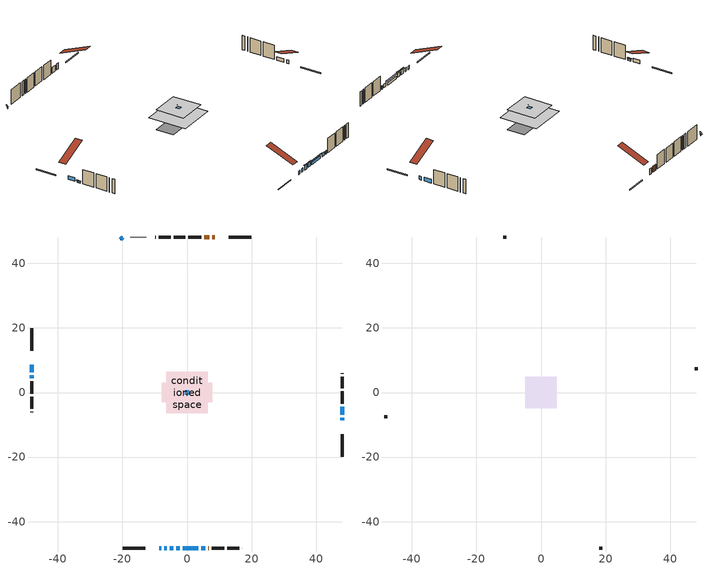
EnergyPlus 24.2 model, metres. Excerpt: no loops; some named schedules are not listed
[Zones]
conditioned space
 floor othersidecoefficients (Floor1 construction): -1.32,-1.32 -1.32,1.32 1.32,1.32 1.32,-1.32 z0
 floor adiabatic (AdiabaticFloorConstruction): -6.4,-6.4 -6.4,6.4 6.4,6.4 6.4,-6.4 z2.44
 floor foundation (Slab1 construction): -7.77,-3.01 -7.77,3.01 7.77,3.01 7.77,-3.01 z0
 wall outside (RimJoist1 construction): 19.95,48.17 12.97,48.17 / -19.95,-48.17 -12.97,-48.17 / -48.17,19.95 -48.17,12.97 / 48.17,-19.95 48.17,-12.97 z0:0.3
 wall outside (AdiabaticWallConstruction 1): 6.86,48.17 5.27,48.17 z0:2.03
 wall outside (AdiabaticWallConstruction): -8.6,-48.17 -7.92,-48.17 / -6.99,-48.17 -6.26,-48.17 / -48.17,8.6 -48.17,6.24 / 4.46,-48.17 5.58,-48.17 / 48.17,-8.6 48.17,-7.86 / 48.17,-6.93 48.17,-4.46 z0:1.22; -5.33,-48.17 -4.21,-48.17 / -3.29,-48.17 -2.17,-48.17 z0:1.47; -1.24,-48.17 3.53,-48.17 z0:0.86; -48.17,5.31 -48.17,4.39 / -19.95,48.17 -20.6,47.52 z0:0.46
 wall outside (Wall1 construction): 4.34,48.17 0.43,48.17 / 7.65,-48.17 11.56,-48.17 / -48.17,3.46 -48.17,-0.45 / 48.17,-3.53 48.17,0.38 z0:4.88
 wall outside (Wall3 construction): -5.09,48.17 -8.72,48.17 / 12.49,-48.17 16.13,-48.17 / -48.17,-1.37 -48.17,-5.01 / 48.17,1.31 48.17,4.95 z0:4.88
 wall outside (Wall4 construction): -9.65,48.17 -9.77,48.17 / 17.06,-48.17 17.17,-48.17 / -48.17,-5.94 -48.17,-6.06 / 48.17,5.88 48.17,5.99 z0:4.88
 wall othersidecoefficients (AdiabaticWallConstruction 1): 8.6,48.17 7.79,48.17 z0:2.03
 wall othersidecoefficients (AdiabaticWallConstruction): 6.51,-48.17 6.72,-48.17 z0:1.22
 wall othersidecoefficients (Wall2 construction): -0.5,48.17 -4.16,48.17 z0:4.88
 wall adiabatic (Wall6 construction): -12.55,48.17 -17.62,48.17 z0:4.88
 window (WindowConstruction): -8.59,-48.17 -7.92,-48.17 z0:1.22
 window (WindowConstruction 7): -6.99,-48.17 -6.26,-48.17 z0:1.22
 window (WindowConstruction 8): -5.33,-48.17 -4.21,-48.17 z0:1.47
 window (WindowConstruction 9): -3.29,-48.17 -2.17,-48.17 z0:1.47
 window (WindowConstruction 10): -48.17,8.59 -48.17,6.24 z0:1.22
 window (WindowConstruction 1): -1.24,-48.17 3.53,-48.17 z0:0.86
 window (WindowConstruction 2): 4.46,-48.17 5.58,-48.17 z0:1.22
 window (WindowConstruction 3): -48.17,5.31 -48.17,4.39 z0:0.46
 window (WindowConstruction 4): 48.17,-8.59 48.17,-7.86 z0:1.22
 window (WindowConstruction 5): 48.17,-6.93 48.17,-4.46 z0:1.22
 window (WindowConstruction 6): -19.95,48.17 -20.6,47.52 z0:0.46
 door inside (Door): 8.59,48.17 7.79,48.17 z0:2.03
 door (Door 1): 6.86,48.17 5.27,48.17 z0:2.03
 door inside (Window): 6.51,-48.17 6.72,-48.17 z0:1.22
 ceiling adiabatic (AdiabaticFloorConstruction): 6.4,-6.4 6.4,6.4 -6.4,6.4 -6.4,-6.4 z2.44
 roof outside (Roof2 construction): -1.18,1.18 -1.18,-1.18 1.18,-1.18 1.18,1.18 z4.88
 roof outside (AdiabaticRoofConstruction): 0.59,-0.59 0.59,0.59 -0.59,0.59 -0.59,-0.59 z4.88
 skylight (SkylightConstruction): 0.59,-0.59 0.59,0.59 -0.59,0.59 -0.59,-0.59 z4.88
attic - vented
 floor to conditioned space (Floor2 construction Reversed): -4.84,-4.84 -4.84,4.84 4.84,4.84 4.84,-4.84 z4.88
 wall outside (Wall5 construction): -10.7,48.17 -11.62,48.17 / 18.1,-48.17 19.02,-48.17 / -48.17,-6.98 -48.17,-7.91 / 48.17,6.92 48.17,7.85 z0:4.88
 roof outside (Roof1 construction): 9.52,48.17,4.88 9.52,38.88,8.75 12.04,38.88,8.75 12.04,48.17,4.88; -9.52,-48.17,4.88 -9.52,-38.88,8.75 -12.04,-38.88,8.75 -12.04,-48.17,4.88; -48.17,9.52,4.88 -38.88,9.52,8.75 -38.88,12.04,8.75 -48.17,12.04,4.88; 48.17,-9.52,4.88 38.88,-9.52,8.75 38.88,-12.04,8.75 48.17,-12.04,4.88
shading: -3.92,-48.17 -5.63,-48.17 -5.63,-48.47 -3.92,-48.47 z1.77; -1.87,-48.17 -3.58,-48.17 -3.58,-48.47 -1.87,-48.47 z1.77; 4.14,-48.17 -1.85,-48.17 -1.85,-48.47 4.14,-48.47 z1.47; -48.17,4.1 -48.17,5.61 -48.47,5.61 -48.47,4.1 z0.76; -20.81,47.31 -19.74,48.38 -19.95,48.59 -21.02,47.52 z0.76
[Building]
Building 1: Terrain=Suburbs
[Site:Location]
Vancouver Intl AP_BC: Latitude {deg}=49.19; Longitude {deg}=-123.18; Time Zone {hr}=-8; Elevation {m}=4; Keep Site Location Information=Yes
[Site:GroundTemperature:Shallow]
8.06451, 6.96315, 6.87495, 7.3976, 9.49575, 11.5841, 13.3946, 14.5416, 14.639, 13.7062, 11.9418, 9.91751
[Site:WaterMainsTemperature]
Calculation Method=Schedule; Temperature Schedule=mains temperature schedule
[Material] Roughness=Rough; Thermal Absorptance=0.9
Name | Thickness {m} | Conductivity {W/m-K} | Density {kg/m3} | Specific Heat {J/kg-K} | Solar Absorptance | Visible Absorptance
asphalt or fiberglass shingles | 0.00635 | 0.162714 | 1121.4 | 1465.45 | 0.4 | 0.4
asphalt or fiberglass shingles 1 | 0.00635 | 0.162714 | 1121.4 | 1465.45 | 0.7 | 0.7
ceiling loosefill ins | 0.0846667 | 0.0480833 | 16.02 | 1046.75 | 0.7 | 0.7
ceiling stud and cavity | 0.1397 | 0.0991714 | 65.682 | 1177.47 | 0.7 | 0.7
concrete 4.0 in. | 0.1016 | 1.803125 | 2242.8 | 837.4 | 0.7 | 0.7
door material | 0.04445 | 2.524375 | 512.64 | 1214.23 | 0.7 | 0.7
door material 1 | 0.04445 | 0.340671 | 512.64 | 1214.23 | 0.7 | 0.7
door material 2 | 0.04445 | 0.188738 | 512.64 | 1214.23 | 0.7 | 0.7
floor covering | 0.0127 | 0.0433444 | 54.468 | 1339.84 | 0.6 | 0.6
floor rigid ins | 0.051816 | 0.029427 | 32.04 | 1214.23 | 0.7 | 0.7
floor rigid ins 1; roof rigid ins; wall rigid ins | 0.512978 | 0.029427 | 32.04 | 1214.23 | 0.7 | 0.7
floor stud and cavity | 0.1397 | 0.90262 | 92.3553 | 1139.71 | 0.7 | 0.7
floor stud and cavity 1 | 0.1397 | 1.75129 | 37.0049 | 1207.88 | 0.7 | 0.7
furniture material conditioned space 1 | 0.1524 | 0.115458 | 640.8 | 1214.23 | 0.6 | 0.6
gypsum board | 0.0127 | 0.160291 | 801 | 837.4 | 0.6 | 0.6
osb sheathing 0.5 in. | 0.0127 | 0.115458 | 512.64 | 1214.23 | 0.7 | 0.7
osb sheathing 0.5 in. 1 | 0.0127 | 0.115458 | 512.64 | 1214.23 | 0.4 | 0.4
osb sheathing 0.75 in. | 0.01905 | 0.115458 | 512.64 | 1214.23 | 0.7 | 0.7
osb sheathing 2.0 in. | 0.0508 | 0.115458 | 512.64 | 1214.23 | 0.7 | 0.7
rim joist stud and cavity | 0.0508 | 0.0310355 | 125.044 | 1163.47 | 0.6 | 0.6
roof stud and cavity | 0.2032 | 0.122774 | 78.34581 | 1123.46 | 0.7 | 0.7
roof stud and cavity 1 | 0.18415 | 1.7868 | 37.0049 | 1207.88 | 0.6 | 0.6
wall stud and cavity | 0.1397 | 0.103305 | 139.0536 | 1170.24 | 0.7 | 0.7
wall stud and cavity 1 | 0.1397 | 0.0885923 | 139.0536 | 1170.24 | 0.7 | 0.7
wall stud and cavity 2 | 0.1397 | 0.102109 | 139.0536 | 1170.24 | 0.7 | 0.7
wall stud and cavity 3 | 0.1397 | 0.138947 | 139.0536 | 1170.24 | 0.7 | 0.7
wall stud and cavity 4 | 0.0889 | 6.9971 | 50.32683 | 1063.81 | 0.6 | 0.6
wall stud and cavity 5 | 0.1397 | 0.0912413 | 139.0536 | 1170.24 | 0.7 | 0.7
wall stud and cavity 6 | 0.0889 | 0.380278 | 52.3479 | 1209.89 | 0.7 | 0.7
wall stud and cavity 7 | 0.0889 | 0.391764 | 83.0341 | 1211.67 | 0.7 | 0.7
wood siding | 0.0254 | 0.102417 | 544.68 | 1172.36 | 0.4 | 0.4
wood siding 1 | 0.00254 | 0.102417 | 544.68 | 1172.36 | 0.4 | 0.4
wood siding 2; wood siding 3; wood siding 4 | 0.0254 | 0.102417 | 544.68 | 1172.36 | 0.7 | 0.7
[WindowMaterial:SimpleGlazingSystem]
Name | U-Factor {W/m2-K} | Solar Heat Gain Coefficient
SkylightMaterial | 3.01591 | 0.7122
WindowMaterial | 4.09157 | 0.66
WindowMaterial 1 | 4.238627 | 0.68
WindowMaterial 2 | 4.51458 | 0.67
WindowMaterial 3 | 5.32426 | 0.62
WindowMaterial 4 | 4.84731 | 0.65
WindowMaterial 5 | 4.349348 | 0.68
WindowMaterial 6 | 4.75021 | 0.65
WindowMaterial 7 | 4.38001 | 0.67
[Construction]
AdiabaticFloorConstruction: floor stud and cavity 1, floor rigid ins 1, osb sheathing 0.75 in., floor covering
AdiabaticRoofConstruction: asphalt or fiberglass shingles 1, roof rigid ins, osb sheathing 0.75 in., roof stud and cavity 1
AdiabaticWallConstruction: wood siding 3, wall rigid ins, wall stud and cavity 6, gypsum board
AdiabaticWallConstruction 1: wood siding 4, wall rigid ins, wall stud and cavity 6, gypsum board
Door: door material 1
Door 1: door material 2
Floor1 construction: floor stud and cavity, floor rigid ins, osb sheathing 0.75 in., floor covering
Floor2 construction Reversed: gypsum board, ceiling stud and cavity, ceiling loosefill ins
furniture construction conditioned space 1: furniture material conditioned space 1
PartitionWallConstruction: gypsum board, wall stud and cavity 7, gypsum board
RimJoist1 construction: wood siding 2, osb sheathing 2.0 in., rim joist stud and cavity
Roof1 construction: asphalt or fiberglass shingles
Roof2 construction: asphalt or fiberglass shingles, osb sheathing 0.75 in., roof stud and cavity, gypsum board
SkylightConstruction: SkylightMaterial
Slab1 construction: concrete 4.0 in.
Wall1 construction: wood siding, osb sheathing 0.5 in., wall stud and cavity, gypsum board
Wall2 construction: osb sheathing 0.5 in. 1, wall stud and cavity 1, gypsum board
Wall3 construction: wood siding, osb sheathing 0.5 in., wall stud and cavity 2, gypsum board
Wall4 construction: wood siding, osb sheathing 0.5 in., wall stud and cavity 3, gypsum board
Wall5 construction: wood siding 1, wall stud and cavity 4
Wall6 construction: osb sheathing 0.5 in. 1, wall stud and cavity 5, gypsum board
Window: door material
WindowConstruction; WindowConstruction 9: WindowMaterial
WindowConstruction 1: WindowMaterial 1
WindowConstruction 10: WindowMaterial 7
WindowConstruction 2: WindowMaterial 2
WindowConstruction 3; WindowConstruction 6: WindowMaterial 3
WindowConstruction 4; WindowConstruction 7: WindowMaterial 4
WindowConstruction 5: WindowMaterial 5
WindowConstruction 8: WindowMaterial 6
[Zone] Multiplier=1; Part of Total Floor Area=Yes
Name | Volume {m3}
attic - vented | 58.0018
conditioned space | 422.1
[Space]
Name | Zone | Volume {m3}
attic - vented 1 | attic - vented | 58.0018
conditioned space 1 | conditioned space | 422.1
[ZoneInfiltration:EffectiveLeakageArea]
infil attic - vented 1: Zone or Space=attic - vented 1; Schedule=Always On Discrete; Effective Air Leakage Area {cm2}=3871.03; Stack Coefficient=0.000608372; Wind Coefficient=1.6665e-05
[ZoneMixing]
whole house fan mix: Zone or Space=attic - vented; Schedule=Always On Continuous; Design Flow Rate Calculation Method=Flow/Zone; Design Flow Rate {m3/s}=0; Source Zone or Space=conditioned space
[SurfaceProperty:OtherSideCoefficients]
other non-freezing space: Combined Convective/Radiative Film Coefficient {W/m2-K}=8.35; Constant Temperature Coefficient=1; External Dry-Bulb Temperature Coefficient=0; Ground Temperature Coefficient=0; Wind Speed Coefficient=0; Zone Air Temperature Coefficient=0; Constant Temperature Schedule=other non-freezing space; Previous Other Side Temperature Coefficient=0
[SurfaceProperty:ExposedFoundationPerimeter]
Slab1: Exposed Perimeter Calculation Method=TotalExposedPerimeter; Total Exposed Perimeter {m}=43.129
[InternalMass] Zone or ZoneList=conditioned space; Space or SpaceList=conditioned space 1
Name | Construction | Surface Area {m2}
furniture mass conditioned space 1 | furniture construction conditioned space 1 | 105.808
partition wall mass | PartitionWallConstruction | 264.52
[Lights]
interior lighting: Zone or ZoneList or Space or SpaceList=conditioned space 1; Schedule=interior lighting schedule; Design Level Calculation Method=LightingLevel; Lighting Level {W}=343.2; Return Air Fraction=0; Fraction Radiant=0.6; Fraction Visible=0.2; Fraction Replaceable=1
[People]
occupants: Zone or ZoneList or Space or SpaceList=conditioned space 1; Number of People Schedule=occupants schedule; Number of People Calculation Method=People; Number of People=3; Fraction Radiant=0.314171; Sensible Heat Fraction=0.56303; Activity Level Schedule=occupants activity schedule; Carbon Dioxide Generation Rate {m3/s-W}=0; Enable ASHRAE 55 Comfort Warnings=No; Mean Radiant Temperature Calculation Type=EnclosureAveraged
[ElectricEquipment] Zone or ZoneList or Space or SpaceList=conditioned space 1; Design Level Calculation Method=EquipmentLevel
Name | Schedule | Design Level {W} | Fraction Latent | Fraction Radiant | Fraction Lost
clothes dryer | clothes dryer schedule | 140.772 | 0.015 | 0.081 | 0.85
clothes washer | clothes washer schedule | 32.1985 | 0.03 | 0.162 | 0.7
cooking range | cooking range schedule | 208.969 | 0.08 | 0.432 | 0.2
dishwasher | dishwasher schedule | 66.8632 | 0.3 | 0.18 | 0.4
fridge | fridge schedule | 72.9452 | 0 | 0.6 | 0
mech vent bath fan 0 | mech vent bath fan 0 schedule | 25.1 | 0 | 0 | 1
mech vent bath fan 1 | mech vent bath fan 1 schedule | 25.1 | 0 | 0 | 1
mech vent house fan | mech vent house fan schedule | 0 | 0 | 0 | 1
mech vent house fan cfis | mech vent house fan cfis schedule | 0 | 0 | 0 | 0
mech vent range fan 0 | mech vent range fan 0 schedule | 57 | 0 | 0 | 1
misc plug loads | misc plug loads schedule | 494.7 | 0.045 | 0.513 | 0.1
whole house fan | Always On Discrete | 0 | 0 | 0 | 1
[OtherEquipment] Zone or ZoneList or Space or SpaceList=conditioned space 1; Design Level Calculation Method=EquipmentLevel
Name | Fuel Type | Schedule | Design Level {W} | Fraction Latent | Fraction Radiant | Fraction Lost
clothes dryer 1 | Electricity | clothes dryer schedule | 0 | 0.015 | 0.081 | 0.85
cooking range 1 | Electricity | cooking range schedule | 0 | 0.08 | 0.432 | 0.2
general water use latent | None | general water use schedule | 59.3978 | 1 | 0 | 0
general water use sensible | None | general water use schedule | -58.539 | 0 | 0.6 | 0
mech vent house fan latent load | None | Always On Discrete | 0 | 1 | 0 | 0
mech vent house fan sensible load | None | Always On Discrete | 0 | 0 | 0 | 0
water heater energy adjustment1 | NaturalGas | Always On Discrete | 0.01 | 0 | 0 | 1
[ZoneInfiltration:DesignFlowRate] Zone or ZoneList or Space or SpaceList=conditioned space 1; Schedule=Always On Discrete; Design Flow Rate Calculation Method=Flow/Zone; Design Flow Rate {m3/s}=0
infil flow; natural vent flow; whole house fan flow
[Foundation:Kiva]
Foundation Kiva 1: Initial Indoor Air Temperature {C}=18; Wall Height Above Grade {m}=0.1016; Wall Depth Below Slab {m}=0.2032
[Foundation:Kiva:Settings]
Soil Conductivity {W/m-K}=0.849921; Soil Density {kg/m3}=1842.3; Soil Specific Heat {J/kg-K}=418.7; Ground Solar Absorptivity=0.9; Ground Thermal Absorptivity=0.9; Ground Surface Roughness {m}=0.03; Far-Field Width {m}=40; Deep-Ground Boundary Condition=ZeroFlux; Deep-Ground Depth {m}=40; Minimum Cell Dimension {m}=0.2; Maximum Cell Growth Coefficient=3; Simulation Timestep=Timestep
[Exterior:Lights]
exterior lighting: Schedule=exterior lighting schedule; Design Level {W}=75.6
[Schedule:Constant]
Name | Hourly Value
Always On Continuous; mech vent house fan schedule; mech vent house fan cfis schedule; Always On Discrete | 1
other non-freezing space; fridge schedule | 0
occupants activity schedule | 117.228
[Schedule:Week:Daily]
interior lighting schedule Week Rule - Jan1-Jan27: interior lighting schedule day, interior lighting schedule day, interior lighting schedule day, interior lighting schedule day, interior lighting schedule day, interior lighting schedule day, interior lighting schedule day, interior lighting schedule default day, interior lighting schedule default day, interior lighting schedule default day, interior lighting schedule default day, interior lighting schedule default day
interior lighting schedule Week Rule - Jan28-Feb3: interior lighting schedule day, interior lighting schedule day, interior lighting schedule day, interior lighting schedule day, interior lighting schedule day 1, interior lighting schedule day 1, interior lighting schedule day 1, interior lighting schedule default day, interior lighting schedule default day, interior lighting schedule default day, interior lighting schedule default day, interior lighting schedule default day
interior lighting schedule Week Rule - Feb4-Feb24: interior lighting schedule day 1, interior lighting schedule day 1, interior lighting schedule day 1, interior lighting schedule day 1, interior lighting schedule day 1, interior lighting schedule day 1, interior lighting schedule day 1, interior lighting schedule default day, interior lighting schedule default day, interior lighting schedule default day, interior lighting schedule default day, interior lighting schedule default day
interior lighting schedule Week Rule - Feb25-Mar3: interior lighting schedule day 1, interior lighting schedule day 1, interior lighting schedule day 1, interior lighting schedule day 1, interior lighting schedule day 2, interior lighting schedule day 2, interior lighting schedule day 2, interior lighting schedule default day, interior lighting schedule default day, interior lighting schedule default day, interior lighting schedule default day, interior lighting schedule default day
interior lighting schedule Week Rule - Mar4-Mar31: interior lighting schedule day 2, interior lighting schedule day 2, interior lighting schedule day 2, interior lighting schedule day 2, interior lighting schedule day 2, interior lighting schedule day 2, interior lighting schedule day 2, interior lighting schedule default day, interior lighting schedule default day, interior lighting schedule default day, interior lighting schedule default day, interior lighting schedule default day
interior lighting schedule Week Rule - Apr1-Apr28: interior lighting schedule day 3, interior lighting schedule day 3, interior lighting schedule day 3, interior lighting schedule day 3, interior lighting schedule day 3, interior lighting schedule day 3, interior lighting schedule day 3, interior lighting schedule default day, interior lighting schedule default day, interior lighting schedule default day, interior lighting schedule default day, interior lighting schedule default day
interior lighting schedule Week Rule - Apr29-May5: interior lighting schedule day 3, interior lighting schedule day 3, interior lighting schedule day 4, interior lighting schedule day 4, interior lighting schedule day 4, interior lighting schedule day 4, interior lighting schedule day 4, interior lighting schedule default day, interior lighting schedule default day, interior lighting schedule default day, interior lighting schedule default day, interior lighting schedule default day
interior lighting schedule Week Rule - May6-May26: interior lighting schedule day 4, interior lighting schedule day 4, interior lighting schedule day 4, interior lighting schedule day 4, interior lighting schedule day 4, interior lighting schedule day 4, interior lighting schedule day 4, interior lighting schedule default day, interior lighting schedule default day, interior lighting schedule default day, interior lighting schedule default day, interior lighting schedule default day
interior lighting schedule Week Rule - May27-Jun2: interior lighting schedule day 4, interior lighting schedule day 4, interior lighting schedule day 4, interior lighting schedule day 4, interior lighting schedule day 4, interior lighting schedule day 5, interior lighting schedule day 5, interior lighting schedule default day, interior lighting schedule default day, interior lighting schedule default day, interior lighting schedule default day, interior lighting schedule default day
interior lighting schedule Week Rule - Jun3-Jun30: interior lighting schedule day 5, interior lighting schedule day 5, interior lighting schedule day 5, interior lighting schedule day 5, interior lighting schedule day 5, interior lighting schedule day 5, interior lighting schedule day 5, interior lighting schedule default day, interior lighting schedule default day, interior lighting schedule default day, interior lighting schedule default day, interior lighting schedule default day
interior lighting schedule Week Rule - Jul1-Jul28: interior lighting schedule day 6, interior lighting schedule day 6, interior lighting schedule day 6, interior lighting schedule day 6, interior lighting schedule day 6, interior lighting schedule day 6, interior lighting schedule day 6, interior lighting schedule default day, interior lighting schedule default day, interior lighting schedule default day, interior lighting schedule default day, interior lighting schedule default day
interior lighting schedule Week Rule - Jul29-Aug4: interior lighting schedule day 6, interior lighting schedule day 6, interior lighting schedule day 6, interior lighting schedule day 7, interior lighting schedule day 7, interior lighting schedule day 7, interior lighting schedule day 7, interior lighting schedule default day, interior lighting schedule default day, interior lighting schedule default day, interior lighting schedule default day, interior lighting schedule default day
interior lighting schedule Week Rule - Aug5-Aug25: interior lighting schedule day 7, interior lighting schedule day 7, interior lighting schedule day 7, interior lighting schedule day 7, interior lighting schedule day 7, interior lighting schedule day 7, interior lighting schedule day 7, interior lighting schedule default day, interior lighting schedule default day, interior lighting schedule default day, interior lighting schedule default day, interior lighting schedule default day
interior lighting schedule Week Rule - Aug26-Sep1: interior lighting schedule day 7, interior lighting schedule day 7, interior lighting schedule day 7, interior lighting schedule day 7, interior lighting schedule day 7, interior lighting schedule day 7, interior lighting schedule day 8, interior lighting schedule default day, interior lighting schedule default day, interior lighting schedule default day, interior lighting schedule default day, interior lighting schedule default day
interior lighting schedule Week Rule - Sep2-Sep29: interior lighting schedule day 8, interior lighting schedule day 8, interior lighting schedule day 8, interior lighting schedule day 8, interior lighting schedule day 8, interior lighting schedule day 8, interior lighting schedule day 8, interior lighting schedule default day, interior lighting schedule default day, interior lighting schedule default day, interior lighting schedule default day, interior lighting schedule default day
interior lighting schedule Week Rule - Sep30-Oct6: interior lighting schedule day 8, interior lighting schedule day 9, interior lighting schedule day 9, interior lighting schedule day 9, interior lighting schedule day 9, interior lighting schedule day 9, interior lighting schedule day 9, interior lighting schedule default day, interior lighting schedule default day, interior lighting schedule default day, interior lighting schedule default day, interior lighting schedule default day
interior lighting schedule Week Rule - Oct7-Oct27: interior lighting schedule day 9, interior lighting schedule day 9, interior lighting schedule day 9, interior lighting schedule day 9, interior lighting schedule day 9, interior lighting schedule day 9, interior lighting schedule day 9, interior lighting schedule default day, interior lighting schedule default day, interior lighting schedule default day, interior lighting schedule default day, interior lighting schedule default day
interior lighting schedule Week Rule - Oct28-Nov3: interior lighting schedule day 9, interior lighting schedule day 9, interior lighting schedule day 9, interior lighting schedule day 9, interior lighting schedule day 10, interior lighting schedule day 10, interior lighting schedule day 10, interior lighting schedule default day, interior lighting schedule default day, interior lighting schedule default day, interior lighting schedule default day, interior lighting schedule default day
interior lighting schedule Week Rule - Nov4-Nov24: interior lighting schedule day 10, interior lighting schedule day 10, interior lighting schedule day 10, interior lighting schedule day 10, interior lighting schedule day 10, interior lighting schedule day 10, interior lighting schedule day 10, interior lighting schedule default day, interior lighting schedule default day, interior lighting schedule default day, interior lighting schedule default day, interior lighting schedule default day
interior lighting schedule Week Rule - Nov25-Dec1: interior lighting schedule day 10, interior lighting schedule day 10, interior lighting schedule day 10, interior lighting schedule day 10, interior lighting schedule day 10, interior lighting schedule day 10, interior lighting schedule day 11, interior lighting schedule default day, interior lighting schedule default day, interior lighting schedule default day, interior lighting schedule default day, interior lighting schedule default day
interior lighting schedule Week Rule - Dec2-Dec31: interior lighting schedule day 11, interior lighting schedule day 11, interior lighting schedule day 11, interior lighting schedule day 11, interior lighting schedule day 11, interior lighting schedule day 11, interior lighting schedule day 11, interior lighting schedule default day, interior lighting schedule default day, interior lighting schedule default day, interior lighting schedule default day, interior lighting schedule default day
occupants schedule Week Rule - Jan1-Dec31: occupants schedule day, occupants schedule day, occupants schedule day, occupants schedule day, occupants schedule day, occupants schedule day, occupants schedule day, occupants schedule default day, occupants schedule default day, occupants schedule default day, occupants schedule default day, occupants schedule default day
clothes dryer schedule Week Rule - Jan1-Dec31: clothes dryer schedule day, clothes dryer schedule day, clothes dryer schedule day, clothes dryer schedule day, clothes dryer schedule day, clothes dryer schedule day, clothes dryer schedule day, clothes dryer schedule default day, clothes dryer schedule default day, clothes dryer schedule default day, clothes dryer schedule default day, clothes dryer schedule default day
clothes washer schedule Week Rule - Jan1-Dec31: clothes washer schedule day, clothes washer schedule day, clothes washer schedule day, clothes washer schedule day, clothes washer schedule day, clothes washer schedule day, clothes washer schedule day, clothes washer schedule default day, clothes washer schedule default day, clothes washer schedule default day, clothes washer schedule default day, clothes washer schedule default day
cooking range schedule Week Rule - Jan1-Dec31: cooking range schedule day, cooking range schedule day, cooking range schedule day, cooking range schedule day, cooking range schedule day, cooking range schedule day, cooking range schedule day, cooking range schedule default day, cooking range schedule default day, cooking range schedule default day, cooking range schedule default day, cooking range schedule default day
dishwasher schedule Week Rule - Jan1-Dec31: dishwasher schedule day, dishwasher schedule day, dishwasher schedule day, dishwasher schedule day, dishwasher schedule day, dishwasher schedule day, dishwasher schedule day, dishwasher schedule default day, dishwasher schedule default day, dishwasher schedule default day, dishwasher schedule default day, dishwasher schedule default day
mech vent bath fan 0 schedule Week Rule - Jan1-Dec31: mech vent bath fan 0 schedule day, mech vent bath fan 0 schedule day, mech vent bath fan 0 schedule day, mech vent bath fan 0 schedule day, mech vent bath fan 0 schedule day, mech vent bath fan 0 schedule day, mech vent bath fan 0 schedule day, mech vent bath fan 0 schedule default day, mech vent bath fan 0 schedule default day, mech vent bath fan 0 schedule default day, mech vent bath fan 0 schedule default day, mech vent bath fan 0 schedule default day
mech vent bath fan 1 schedule Week Rule - Jan1-Dec31: mech vent bath fan 1 schedule day, mech vent bath fan 1 schedule day, mech vent bath fan 1 schedule day, mech vent bath fan 1 schedule day, mech vent bath fan 1 schedule day, mech vent bath fan 1 schedule day, mech vent bath fan 1 schedule day, mech vent bath fan 1 schedule default day, mech vent bath fan 1 schedule default day, mech vent bath fan 1 schedule default day, mech vent bath fan 1 schedule default day, mech vent bath fan 1 schedule default day
mech vent range fan 0 schedule Week Rule - Jan1-Dec31: mech vent range fan 0 schedule day, mech vent range fan 0 schedule day, mech vent range fan 0 schedule day, mech vent range fan 0 schedule day, mech vent range fan 0 schedule day, mech vent range fan 0 schedule day, mech vent range fan 0 schedule day, mech vent range fan 0 schedule default day, mech vent range fan 0 schedule default day, mech vent range fan 0 schedule default day, mech vent range fan 0 schedule default day, mech vent range fan 0 schedule default day
misc plug loads schedule Week Rule - Jan1-Dec31: misc plug loads schedule day, misc plug loads schedule day, misc plug loads schedule day, misc plug loads schedule day, misc plug loads schedule day, misc plug loads schedule day, misc plug loads schedule day, misc plug loads schedule default day, misc plug loads schedule default day, misc plug loads schedule default day, misc plug loads schedule default day, misc plug loads schedule default day
general water use schedule Week Rule - Jan1-Dec31: general water use schedule day, general water use schedule day, general water use schedule day, general water use schedule day, general water use schedule day, general water use schedule day, general water use schedule day, general water use schedule default day, general water use schedule default day, general water use schedule default day, general water use schedule default day, general water use schedule default day
exterior lighting schedule Week Rule - Jan1-Jan27: exterior lighting schedule day, exterior lighting schedule day, exterior lighting schedule day, exterior lighting schedule day, exterior lighting schedule day, exterior lighting schedule day, exterior lighting schedule day, exterior lighting schedule default day, exterior lighting schedule default day, exterior lighting schedule default day, exterior lighting schedule default day, exterior lighting schedule default day
exterior lighting schedule Week Rule - Jan28-Feb3: exterior lighting schedule day, exterior lighting schedule day, exterior lighting schedule day, exterior lighting schedule day, exterior lighting schedule day 1, exterior lighting schedule day 1, exterior lighting schedule day 1, exterior lighting schedule default day, exterior lighting schedule default day, exterior lighting schedule default day, exterior lighting schedule default day, exterior lighting schedule default day
exterior lighting schedule Week Rule - Feb4-Feb24: exterior lighting schedule day 1, exterior lighting schedule day 1, exterior lighting schedule day 1, exterior lighting schedule day 1, exterior lighting schedule day 1, exterior lighting schedule day 1, exterior lighting schedule day 1, exterior lighting schedule default day, exterior lighting schedule default day, exterior lighting schedule default day, exterior lighting schedule default day, exterior lighting schedule default day
exterior lighting schedule Week Rule - Feb25-Mar3: exterior lighting schedule day 1, exterior lighting schedule day 1, exterior lighting schedule day 1, exterior lighting schedule day 1, exterior lighting schedule day 2, exterior lighting schedule day 2, exterior lighting schedule day 2, exterior lighting schedule default day, exterior lighting schedule default day, exterior lighting schedule default day, exterior lighting schedule default day, exterior lighting schedule default day
exterior lighting schedule Week Rule - Mar4-Mar31: exterior lighting schedule day 2, exterior lighting schedule day 2, exterior lighting schedule day 2, exterior lighting schedule day 2, exterior lighting schedule day 2, exterior lighting schedule day 2, exterior lighting schedule day 2, exterior lighting schedule default day, exterior lighting schedule default day, exterior lighting schedule default day, exterior lighting schedule default day, exterior lighting schedule default day
exterior lighting schedule Week Rule - Apr1-Apr28: exterior lighting schedule day 3, exterior lighting schedule day 3, exterior lighting schedule day 3, exterior lighting schedule day 3, exterior lighting schedule day 3, exterior lighting schedule day 3, exterior lighting schedule day 3, exterior lighting schedule default day, exterior lighting schedule default day, exterior lighting schedule default day, exterior lighting schedule default day, exterior lighting schedule default day
exterior lighting schedule Week Rule - Apr29-May5: exterior lighting schedule day 3, exterior lighting schedule day 3, exterior lighting schedule day 4, exterior lighting schedule day 4, exterior lighting schedule day 4, exterior lighting schedule day 4, exterior lighting schedule day 4, exterior lighting schedule default day, exterior lighting schedule default day, exterior lighting schedule default day, exterior lighting schedule default day, exterior lighting schedule default day
exterior lighting schedule Week Rule - May6-May26: exterior lighting schedule day 4, exterior lighting schedule day 4, exterior lighting schedule day 4, exterior lighting schedule day 4, exterior lighting schedule day 4, exterior lighting schedule day 4, exterior lighting schedule day 4, exterior lighting schedule default day, exterior lighting schedule default day, exterior lighting schedule default day, exterior lighting schedule default day, exterior lighting schedule default day
exterior lighting schedule Week Rule - May27-Jun2: exterior lighting schedule day 4, exterior lighting schedule day 4, exterior lighting schedule day 4, exterior lighting schedule day 4, exterior lighting schedule day 4, exterior lighting schedule day 5, exterior lighting schedule day 5, exterior lighting schedule default day, exterior lighting schedule default day, exterior lighting schedule default day, exterior lighting schedule default day, exterior lighting schedule default day
exterior lighting schedule Week Rule - Jun3-Jun30: exterior lighting schedule day 5, exterior lighting schedule day 5, exterior lighting schedule day 5, exterior lighting schedule day 5, exterior lighting schedule day 5, exterior lighting schedule day 5, exterior lighting schedule day 5, exterior lighting schedule default day, exterior lighting schedule default day, exterior lighting schedule default day, exterior lighting schedule default day, exterior lighting schedule default day
exterior lighting schedule Week Rule - Jul1-Jul28: exterior lighting schedule day 6, exterior lighting schedule day 6, exterior lighting schedule day 6, exterior lighting schedule day 6, exterior lighting schedule day 6, exterior lighting schedule day 6, exterior lighting schedule day 6, exterior lighting schedule default day, exterior lighting schedule default day, exterior lighting schedule default day, exterior lighting schedule default day, exterior lighting schedule default day
exterior lighting schedule Week Rule - Jul29-Aug4: exterior lighting schedule day 6, exterior lighting schedule day 6, exterior lighting schedule day 6, exterior lighting schedule day 7, exterior lighting schedule day 7, exterior lighting schedule day 7, exterior lighting schedule day 7, exterior lighting schedule default day, exterior lighting schedule default day, exterior lighting schedule default day, exterior lighting schedule default day, exterior lighting schedule default day
[Schedule:Year]
interior lighting schedule: interior lighting schedule Week Rule - Jan1-Jan27, 1, 1, 1, 27, interior lighting schedule Week Rule - Jan28-Feb3, 1, 28, 2, 3, interior lighting schedule Week Rule - Feb4-Feb24, 2, 4, 2, 24, interior lighting schedule Week Rule - Feb25-Mar3, 2, 25, 3, 3, interior lighting schedule Week Rule - Mar4-Mar31, 3, 4, 3, 31, interior lighting schedule Week Rule - Apr1-Apr28, 4, 1, 4, 28, interior lighting schedule Week Rule - Apr29-May5, 4, 29, 5, 5, interior lighting schedule Week Rule - May6-May26, 5, 6, 5, 26, interior lighting schedule Week Rule - May27-Jun2, 5, 27, 6, 2, interior lighting schedule Week Rule - Jun3-Jun30, 6, 3, 6, 30, interior lighting schedule Week Rule - Jul1-Jul28, 7, 1, 7, 28, interior lighting schedule Week Rule - Jul29-Aug4, 7, 29, 8, 4, interior lighting schedule Week Rule - Aug5-Aug25, 8, 5, 8, 25, interior lighting schedule Week Rule - Aug26-Sep1, 8, 26, 9, 1, interior lighting schedule Week Rule - Sep2-Sep29, 9, 2, 9, 29, interior lighting schedule Week Rule - Sep30-Oct6, 9, 30, 10, 6, interior lighting schedule Week Rule - Oct7-Oct27, 10, 7, 10, 27, interior lighting schedule Week Rule - Oct28-Nov3, 10, 28, 11, 3, interior lighting schedule Week Rule - Nov4-Nov24, 11, 4, 11, 24, interior lighting schedule Week Rule - Nov25-Dec1, 11, 25, 12, 1, interior lighting schedule Week Rule - Dec2-Dec31, 12, 2, 12, 31
occupants schedule: occupants schedule Week Rule - Jan1-Dec31, 1, 1, 12, 31
clothes dryer schedule: clothes dryer schedule Week Rule - Jan1-Dec31, 1, 1, 12, 31
clothes washer schedule: clothes washer schedule Week Rule - Jan1-Dec31, 1, 1, 12, 31
cooking range schedule: cooking range schedule Week Rule - Jan1-Dec31, 1, 1, 12, 31
dishwasher schedule: dishwasher schedule Week Rule - Jan1-Dec31, 1, 1, 12, 31
mech vent bath fan 0 schedule: mech vent bath fan 0 schedule Week Rule - Jan1-Dec31, 1, 1, 12, 31
mech vent bath fan 1 schedule: mech vent bath fan 1 schedule Week Rule - Jan1-Dec31, 1, 1, 12, 31
mech vent range fan 0 schedule: mech vent range fan 0 schedule Week Rule - Jan1-Dec31, 1, 1, 12, 31
misc plug loads schedule: misc plug loads schedule Week Rule - Jan1-Dec31, 1, 1, 12, 31
general water use schedule: general water use schedule Week Rule - Jan1-Dec31, 1, 1, 12, 31
exterior lighting schedule: exterior lighting schedule Week Rule - Jan1-Jan27, 1, 1, 1, 27, exterior lighting schedule Week Rule - Jan28-Feb3, 1, 28, 2, 3, exterior lighting schedule Week Rule - Feb4-Feb24, 2, 4, 2, 24, exterior lighting schedule Week Rule - Feb25-Mar3, 2, 25, 3, 3, exterior lighting schedule Week Rule - Mar4-Mar31, 3, 4, 3, 31, exterior lighting schedule Week Rule - Apr1-Apr28, 4, 1, 4, 28, exterior lighting schedule Week Rule - Apr29-May5, 4, 29, 5, 5, exterior lighting schedule Week Rule - May6-May26, 5, 6, 5, 26, exterior lighting schedule Week Rule - May27-Jun2, 5, 27, 6, 2, exterior lighting schedule Week Rule - Jun3-Jun30, 6, 3, 6, 30, exterior lighting schedule Week Rule - Jul1-Jul28, 7, 1, 7, 28, exterior lighting schedule Week Rule - Jul29-Aug4, 7, 29, 8, 4, exterior lighting schedule Week Rule - Aug5-Aug25, 8, 5, 8, 25, exterior lighting schedule Week Rule - Aug26-Sep1, 8, 26, 9, 1, exterior lighting schedule Week Rule - Sep2-Sep29, 9, 2, 9, 29, exterior lighting schedule Week Rule - Sep30-Oct6, 9, 30, 10, 6, exterior lighting schedule Week Rule - Oct7-Oct27, 10, 7, 10, 27, exterior lighting schedule Week Rule - Oct28-Nov3, 10, 28, 11, 3, exterior lighting schedule Week Rule - Nov4-Nov24, 11, 4, 11, 24, exterior lighting schedule Week Rule - Nov25-Dec1, 11, 25, 12, 1, exterior lighting schedule Week Rule - Dec2-Dec31, 12, 2, 12, 31
[Schedule:Compact]
mains temperature schedule: Through: 01/01, For: AllDays, Until: 24:00, 11.375, Through: 01/02, For: AllDays, Until: 24:00, 11.3367, Through: 01/03, For: AllDays, Until: 24:00, 11.2994, Through: 01/04, For: AllDays, Until: 24:00, 11.2628, Through: 01/05, For: AllDays, Until: 24:00, 11.2267, Through: 01/06, For: AllDays, Until: 24:00, 11.1917, Through: 01/07, For: AllDays, Until: 24:00, 11.1578, Through: 01/08, For: AllDays, Until: 24:00, 11.1244, Through: 01/09, For: AllDays, Until: 24:00, 11.0917, Through: 01/10, For: AllDays, Until: 24:00, 11.06, Through: 01/11, For: AllDays, Until: 24:00, 11.0289, Through: 01/12, For: AllDays, Until: 24:00, 10.9989, Through: 01/13, For: AllDays, Until: 24:00, 10.97, Through: 01/14, For: AllDays, Until: 24:00, 10.9417, Through: 01/15, For: AllDays, Until: 24:00, 10.9139, Through: 01/16, For: AllDays, Until: 24:00, 10.8878, Through: 01/17, For: AllDays, Until: 24:00, 10.8622, Through: 01/18, For: AllDays, Until: 24:00, 10.8372, Through: 01/19, For: AllDays, Until: 24:00, 10.8133, Through: 01/20, For: AllDays, Until: 24:00, 10.7906, Through: 01/21, For: AllDays, Until: 24:00, 10.7683, Through: 01/22, For: AllDays, Until: 24:00, 10.7478, Through: 01/23, For: AllDays, Until: 24:00, 10.7272, Through: 01/24, For: AllDays, Until: 24:00, 10.7083, Through: 01/25, For: AllDays, Until: 24:00, 10.69, Through: 01/26, For: AllDays, Until: 24:00, 10.6728, Through: 01/27, For: AllDays, Until: 24:00, 10.6567, Through: 01/28, For: AllDays, Until: 24:00, 10.6411, Through: 01/29, For: AllDays, Until: 24:00, 10.6267, Through: 01/30, For: AllDays, Until: 24:00, 10.6133, Through: 01/31, For: AllDays, Until: 24:00, 10.6011, Through: 02/01, For: AllDays, Until: 24:00, 10.59, Through: 02/02, For: AllDays, Until: 24:00, 10.5794, Through: 02/03, For: AllDays, Until: 24:00, 10.57, Through: 02/04, For: AllDays, Until: 24:00, 10.5617, Through: 02/05, For: AllDays, Until: 24:00, 10.5539, Through: 02/06, For: AllDays, Until: 24:00, 10.5478, Through: 02/07, For: AllDays, Until: 24:00, 10.5422, Through: 02/08, For: AllDays, Until: 24:00, 10.5378, Through: 02/09, For: AllDays, Until: 24:00, 10.5339, Through: 02/10, For: AllDays, Until: 24:00, 10.5317, Through: 02/11, For: AllDays, Until: 24:00, 10.53, Through: 02/12, For: AllDays, Until: 24:00, 10.53, Through: 02/13, For: AllDays, Until: 24:00, 10.5306, Through: 02/14, For: AllDays, Until: 24:00, 10.5317, Through: 02/15, For: AllDays, Until: 24:00, 10.5344, Through: 02/16, For: AllDays, Until: 24:00, 10.5378, Through: 02/17, For: AllDays, Until: 24:00, 10.5428, Through: 02/18, For: AllDays, Until: 24:00, 10.5483, Through: 02/19, For: AllDays, Until: 24:00, 10.5544, Through: 02/20, For: AllDays, Until: 24:00, 10.5622, Through: 02/21, For: AllDays, Until: 24:00, 10.5706, Through: 02/22, For: AllDays, Until: 24:00, 10.5806, Through: 02/23, For: AllDays, Until: 24:00, 10.5911, Through: 02/24, For: AllDays, Until: 24:00, 10.6022, Through: 02/25, For: AllDays, Until: 24:00, 10.615, Through: 02/26, For: AllDays, Until: 24:00, 10.6283, Through: 02/27, For: AllDays, Until: 24:00, 10.6428, Through: 02/28, For: AllDays, Until: 24:00, 10.6583, Through: 03/01, For: AllDays, Until: 24:00, 10.6744, Through: 03/02, For: AllDays, Until: 24:00, 10.6917, Through: 03/03, For: AllDays, Until: 24:00, 10.71, Through: 03/04, For: AllDays, Until: 24:00, 10.7294, Through: 03/05, For: AllDays, Until: 24:00, 10.7494, Through: 03/06, For: AllDays, Until: 24:00, 10.7706, Through: 03/07, For: AllDays, Until: 24:00, 10.7928, Through: 03/08, For: AllDays, Until: 24:00, 10.8161, Through: 03/09, For: AllDays, Until: 24:00, 10.84, Through: 03/10, For: AllDays, Until: 24:00, 10.8644, Through: 03/11, For: AllDays, Until: 24:00, 10.8906, Through: 03/12, For: AllDays, Until: 24:00, 10.9167, Through: 03/13, For: AllDays, Until: 24:00, 10.9444, Through: 03/14, For: AllDays, Until: 24:00, 10.9728, Through: 03/15, For: AllDays, Until: 24:00, 11.0022, Through: 03/16, For: AllDays, Until: 24:00, 11.0322, Through: 03/17, For: AllDays, Until: 24:00, 11.0633, Through: 03/18, For: AllDays, Until: 24:00, 11.095, Through: 03/19, For: AllDays, Until: 24:00, 11.1278, Through: 03/20, For: AllDays, Until: 24:00, 11.1611, Through: 03/21, For: AllDays, Until: 24:00, 11.1956, Through: 03/22, For: AllDays, Until: 24:00, 11.2306, Through: 03/23, For: AllDays, Until: 24:00, 11.2667, Through: 03/24, For: AllDays, Until: 24:00, 11.3033, Through: 03/25, For: AllDays, Until: 24:00, 11.3406, Through: 03/26, For: AllDays, Until: 24:00, 11.3789, Through: 03/27, For: AllDays, Until: 24:00, 11.4178, Through: 03/28, For: AllDays, Until: 24:00, 11.4572, Through: 03/29, For: AllDays, Until: 24:00, 11.4978, Through: 03/30, For: AllDays, Until: 24:00, 11.5389, Through: 03/31, For: AllDays, Until: 24:00, 11.5811, Through: 04/01, For: AllDays, Until: 24:00, 11.6233, Through: 04/02, For: AllDays, Until: 24:00, 11.6667, Through: 04/03, For: AllDays, Until: 24:00, 11.7106, Through: 04/04, For: AllDays, Until: 24:00, 11.755, Through: 04/05, For: AllDays, Until: 24:00, 11.8006, Through: 04/06, For: AllDays, Until: 24:00, 11.8461, Through: 04/07, For: AllDays, Until: 24:00, 11.8928, Through: 04/08, For: AllDays, Until: 24:00, 11.9394, Through: 04/09, For: AllDays, Until: 24:00, 11.9872, Through: 04/10, For: AllDays, Until: 24:00, 12.0356, Through: 04/11, For: AllDays, Until: 24:00, 12.0844, Through: 04/12, For: AllDays, Until: 24:00, 12.1333, Through: 04/13, For: AllDays, Until: 24:00, 12.1833, Through: 04/14, For: AllDays, Until: 24:00, 12.2339, Through: 04/15, For: AllDays, Until: 24:00, 12.2844, Through: 04/16, For: AllDays, Until: 24:00, 12.3361, Through: 04/17, For: AllDays, Until: 24:00, 12.3878, Through: 04/18, For: AllDays, Until: 24:00, 12.44, Through: 04/19, For: AllDays, Until: 24:00, 12.4928, Through: 04/20, For: AllDays, Until: 24:00, 12.5456, Through: 04/21, For: AllDays, Until: 24:00, 12.5994, Through: 04/22, For: AllDays, Until: 24:00, 12.6533, Through: 04/23, For: AllDays, Until: 24:00, 12.7072, Through: 04/24, For: AllDays, Until: 24:00, 12.7622, Through: 04/25, For: AllDays, Until: 24:00, 12.8172, Through: 04/26, For: AllDays, Until: 24:00, 12.8722, Through: 04/27, For: AllDays, Until: 24:00, 12.9278, Through: 04/28, For: AllDays, Until: 24:00, 12.9839, Through: 04/29, For: AllDays, Until: 24:00, 13.04, Through: 04/30, For: AllDays, Until: 24:00, 13.0961, Through: 05/01, For: AllDays, Until: 24:00, 13.1533, Through: 05/02, For: AllDays, Until: 24:00, 13.21, Through: 05/03, For: AllDays, Until: 24:00, 13.2672, Through: 05/04, For: AllDays, Until: 24:00, 13.3244, Through: 05/05, For: AllDays, Until: 24:00, 13.3817, Through: 05/06, For: AllDays, Until: 24:00, 13.4394, Through: 05/07, For: AllDays, Until: 24:00, 13.4972, Through: 05/08, For: AllDays, Until: 24:00, 13.555, Through: 05/09, For: AllDays, Until: 24:00, 13.6133, Through: 05/10, For: AllDays, Until: 24:00, 13.6711, Through: 05/11, For: AllDays, Until: 24:00, 13.7294, Through: 05/12, For: AllDays, Until: 24:00, 13.7878, Through: 05/13, For: AllDays, Until: 24:00, 13.8461, Through: 05/14, For: AllDays, Until: 24:00, 13.9044, Through: 05/15, For: AllDays, Until: 24:00, 13.9628, Through: 05/16, For: AllDays, Until: 24:00, 14.0211, Through: 05/17, For: AllDays, Until: 24:00, 14.0789, Through: 05/18, For: AllDays, Until: 24:00, 14.1372, Through: 05/19, For: AllDays, Until: 24:00, 14.1956, Through: 05/20, For: AllDays, Until: 24:00, 14.2533, Through: 05/21, For: AllDays, Until: 24:00, 14.3117, Through: 05/22, For: AllDays, Until: 24:00, 14.3694, Through: 05/23, For: AllDays, Until: 24:00, 14.4272, Through: 05/24, For: AllDays, Until: 24:00, 14.4844, Through: 05/25, For: AllDays, Until: 24:00, 14.5422, Through: 05/26, For: AllDays, Until: 24:00, 14.5994, Through: 05/27, For: AllDays, Until: 24:00, 14.6561, Through: 05/28, For: AllDays, Until: 24:00, 14.7128, Through: 05/29, For: AllDays, Until: 24:00, 14.7694, Through: 05/30, For: AllDays, Until: 24:00, 14.8261, Through: 05/31, For: AllDays, Until: 24:00, 14.8817, Through: 06/01, For: AllDays, Until: 24:00, 14.9378, Through: 06/02, For: AllDays, Until: 24:00, 14.9933, Through: 06/03, For: AllDays, Until: 24:00, 15.0483, Through: 06/04, For: AllDays, Until: 24:00, 15.1028, Through: 06/05, For: AllDays, Until: 24:00, 15.1572, Through: 06/06, For: AllDays, Until: 24:00, 15.2117, Through: 06/07, For: AllDays, Until: 24:00, 15.265, Through: 06/08, For: AllDays, Until: 24:00, 15.3183, Through: 06/09, For: AllDays, Until: 24:00, 15.3711, Through: 06/10, For: AllDays, Until: 24:00, 15.4239, Through: 06/11, For: AllDays, Until: 24:00, 15.4756, Through: 06/12, For: AllDays, Until: 24:00, 15.5272, Through: 06/13, For: AllDays, Until: 24:00, 15.5783, Through: 06/14, For: AllDays, Until: 24:00, 15.6289, Through: 06/15, For: AllDays, Until: 24:00, 15.6789, Through: 06/16, For: AllDays, Until: 24:00, 15.7283, Through: 06/17, For: AllDays, Until: 24:00, 15.7772, Through: 06/18, For: AllDays, Until: 24:00, 15.8261, Through: 06/19, For: AllDays, Until: 24:00, 15.8739, Through: 06/20, For: AllDays, Until: 24:00, 15.9211, Through: 06/21, For: AllDays, Until: 24:00, 15.9678, Through: 06/22, For: AllDays, Until: 24:00, 16.0139, Through: 06/23, For: AllDays, Until: 24:00, 16.0594, Through: 06/24, For: AllDays, Until: 24:00, 16.1044, Through: 06/25, For: AllDays, Until: 24:00, 16.1483, Through: 06/26, For: AllDays, Until: 24:00, 16.1922, Through: 06/27, For: AllDays, Until: 24:00, 16.235, Through: 06/28, For: AllDays, Until: 24:00, 16.2772, Through: 06/29, For: AllDays, Until: 24:00, 16.3183, Through: 06/30, For: AllDays, Until: 24:00, 16.3594, Through: 07/01, For: AllDays, Until: 24:00, 16.3994, Through: 07/02, For: AllDays, Until: 24:00, 16.4389, Through: 07/03, For: AllDays, Until: 24:00, 16.4772, Through: 07/04, For: AllDays, Until: 24:00, 16.515, Through: 07/05, For: AllDays, Until: 24:00, 16.5522, Through: 07/06, For: AllDays, Until: 24:00, 16.5883, Through: 07/07, For: AllDays, Until: 24:00, 16.6239, Through: 07/08, For: AllDays, Until: 24:00, 16.6583, Through: 07/09, For: AllDays, Until: 24:00, 16.6922, Through: 07/10, For: AllDays, Until: 24:00, 16.7256, Through: 07/11, For: AllDays, Until: 24:00, 16.7578, Through: 07/12, For: AllDays, Until: 24:00, 16.7889, Through: 07/13, For: AllDays, Until: 24:00, 16.8194, Through: 07/14, For: AllDays, Until: 24:00, 16.8489, Through: 07/15, For: AllDays, Until: 24:00, 16.8778, Through: 07/16, For: AllDays, Until: 24:00, 16.9056, Through: 07/17, For: AllDays, Until: 24:00, 16.9328, Through: 07/18, For: AllDays, Until: 24:00, 16.9589, Through: 07/19, For: AllDays, Until: 24:00, 16.9839, Through: 07/20, For: AllDays, Until: 24:00, 17.0083, Through: 07/21, For: AllDays, Until: 24:00, 17.0317, Through: 07/22, For: AllDays, Until: 24:00, 17.0544, Through: 07/23, For: AllDays, Until: 24:00, 17.0761, Through: 07/24, For: AllDays, Until: 24:00, 17.0967, Through: 07/25, For: AllDays, Until: 24:00, 17.1161, Through: 07/26, For: AllDays, Until: 24:00, 17.135, Through: 07/27, For: AllDays, Until: 24:00, 17.1528, Through: 07/28, For: AllDays, Until: 24:00, 17.1694, Through: 07/29, For: AllDays, Until: 24:00, 17.1856, Through: 07/30, For: AllDays, Until: 24:00, 17.2, Through: 07/31, For: AllDays, Until: 24:00, 17.2144, Through: 08/01, For: AllDays, Until: 24:00, 17.2272, Through: 08/02, For: AllDays, Until: 24:00, 17.2389, Through: 08/03, For: AllDays, Until: 24:00, 17.25, Through: 08/04, For: AllDays, Until: 24:00, 17.26, Through: 08/05, For: AllDays, Until: 24:00, 17.2689, Through: 08/06, For: AllDays, Until: 24:00, 17.2772, Through: 08/07, For: AllDays, Until: 24:00, 17.2839, Through: 08/08, For: AllDays, Until: 24:00, 17.29, Through: 08/09, For: AllDays, Until: 24:00, 17.295, Through: 08/10, For: AllDays, Until: 24:00, 17.2989, Through: 08/11, For: AllDays, Until: 24:00, 17.3022, Through: 08/12, For: AllDays, Until: 24:00, 17.3039, Through: 08/13, For: AllDays, Until: 24:00, 17.305, Through: 08/14, For: AllDays, Until: 24:00, 17.305, Through: 08/15, For: AllDays, Until: 24:00, 17.3039, Through: 08/16, For: AllDays, Until: 24:00, 17.3022, Through: 08/17, For: AllDays, Until: 24:00, 17.2989, Through: 08/18, For: AllDays, Until: 24:00, 17.295, Through: 08/19, For: AllDays, Until: 24:00, 17.29, Through: 08/20, For: AllDays, Until: 24:00, 17.2839, Through: 08/21, For: AllDays, Until: 24:00, 17.2772, Through: 08/22, For: AllDays, Until: 24:00, 17.2689, Through: 08/23, For: AllDays, Until: 24:00, 17.26, Through: 08/24, For: AllDays, Until: 24:00, 17.25, Through: 08/25, For: AllDays, Until: 24:00, 17.2394, Through: 08/26, For: AllDays, Until: 24:00, 17.2272, Through: 08/27, For: AllDays, Until: 24:00, 17.2144, Through: 08/28, For: AllDays, Until: 24:00, 17.2006, Through: 08/29, For: AllDays, Until: 24:00, 17.1856, Through: 08/30, For: AllDays, Until: 24:00, 17.1694, Through: 08/31, For: AllDays, Until: 24:00, 17.1528, Through: 09/01, For: AllDays, Until: 24:00, 17.135, Through: 09/02, For: AllDays, Until: 24:00, 17.1161, Through: 09/03, For: AllDays, Until: 24:00, 17.0967, Through: 09/04, For: AllDays, Until: 24:00, 17.0761, Through: 09/05, For: AllDays, Until: 24:00, 17.0544, Through: 09/06, For: AllDays, Until: 24:00, 17.0322, Through: 09/07, For: AllDays, Until: 24:00, 17.0089, Through: 09/08, For: AllDays, Until: 24:00, 16.9844, Through: 09/09, For: AllDays, Until: 24:00, 16.9589, Through: 09/10, For: AllDays, Until: 24:00, 16.9328, Through: 09/11, For: AllDays, Until: 24:00, 16.9061, Through: 09/12, For: AllDays, Until: 24:00, 16.8783, Through: 09/13, For: AllDays, Until: 24:00, 16.8494, Through: 09/14, For: AllDays, Until: 24:00, 16.8194, Through: 09/15, For: AllDays, Until: 24:00, 16.7894, Through: 09/16, For: AllDays, Until: 24:00, 16.7578, Through: 09/17, For: AllDays, Until: 24:00, 16.7256, Through: 09/18, For: AllDays, Until: 24:00, 16.6928, Through: 09/19, For: AllDays, Until: 24:00, 16.6589, Through: 09/20, For: AllDays, Until: 24:00, 16.6239, Through: 09/21, For: AllDays, Until: 24:00, 16.5889, Through: 09/22, For: AllDays, Until: 24:00, 16.5522, Through: 09/23, For: AllDays, Until: 24:00, 16.5156, Through: 09/24, For: AllDays, Until: 24:00, 16.4778, Through: 09/25, For: AllDays, Until: 24:00, 16.4389, Through: 09/26, For: AllDays, Until: 24:00, 16.3994, Through: 09/27, For: AllDays, Until: 24:00, 16.3594, Through: 09/28, For: AllDays, Until: 24:00, 16.3189, Through: 09/29, For: AllDays, Until: 24:00, 16.2772, Through: 09/30, For: AllDays, Until: 24:00, 16.235, Through: 10/01, For: AllDays, Until: 24:00, 16.1922, Through: 10/02, For: AllDays, Until: 24:00, 16.1489, Through: 10/03, For: AllDays, Until: 24:00, 16.1044, Through: 10/04, For: AllDays, Until: 24:00, 16.06, Through: 10/05, For: AllDays, Until: 24:00, 16.0144, Through: 10/06, For: AllDays, Until: 24:00, 15.9683, Through: 10/07, For: AllDays, Until: 24:00, 15.9217, Through: 10/08, For: AllDays, Until: 24:00, 15.8744, Through: 10/09, For: AllDays, Until: 24:00, 15.8261, Through: 10/10, For: AllDays, Until: 24:00, 15.7778, Through: 10/11, For: AllDays, Until: 24:00, 15.7289, Through: 10/12, For: AllDays, Until: 24:00, 15.6794, Through: 10/13, For: AllDays, Until: 24:00, 15.6294, Through: 10/14, For: AllDays, Until: 24:00, 15.5789, Through: 10/15, For: AllDays, Until: 24:00, 15.5278, Through: 10/16, For: AllDays, Until: 24:00, 15.4761, Through: 10/17, For: AllDays, Until: 24:00, 15.4244, Through: 10/18, For: AllDays, Until: 24:00, 15.3717, Through: 10/19, For: AllDays, Until: 24:00, 15.3189, Through: 10/20, For: AllDays, Until: 24:00, 15.2656, Through: 10/21, For: AllDays, Until: 24:00, 15.2117, Through: 10/22, For: AllDays, Until: 24:00, 15.1578, Through: 10/23, For: AllDays, Until: 24:00, 15.1033, Through: 10/24, For: AllDays, Until: 24:00, 15.0489, Through: 10/25, For: AllDays, Until: 24:00, 14.9933, Through: 10/26, For: AllDays, Until: 24:00, 14.9383, Through: 10/27, For: AllDays, Until: 24:00, 14.8822, Through: 10/28, For: AllDays, Until: 24:00, 14.8261, Through: 10/29, For: AllDays, Until: 24:00, 14.77, Through: 10/30, For: AllDays, Until: 24:00, 14.7133, Through: 10/31, For: AllDays, Until: 24:00, 14.6567, Through: 11/01, For: AllDays, Until: 24:00, 14.5994, Through: 11/02, For: AllDays, Until: 24:00, 14.5428, Through: 11/03, For: AllDays, Until: 24:00, 14.485, Through: 11/04, For: AllDays, Until: 24:00, 14.4278, Through: 11/05, For: AllDays, Until: 24:00, 14.37, Through: 11/06, For: AllDays, Until: 24:00, 14.3122, Through: 11/07, For: AllDays, Until: 24:00, 14.2539, Through: 11/08, For: AllDays, Until: 24:00, 14.1961, Through: 11/09, For: AllDays, Until: 24:00, 14.1378, Through: 11/10, For: AllDays, Until: 24:00, 14.0794, Through: 11/11, For: AllDays, Until: 24:00, 14.0217, Through: 11/12, For: AllDays, Until: 24:00, 13.9633, Through: 11/13, For: AllDays, Until: 24:00, 13.905, Through: 11/14, For: AllDays, Until: 24:00, 13.8467, Through: 11/15, For: AllDays, Until: 24:00, 13.7883, Through: 11/16, For: AllDays, Until: 24:00, 13.73, Through: 11/17, For: AllDays, Until: 24:00, 13.6717, Through: 11/18, For: AllDays, Until: 24:00, 13.6139, Through: 11/19, For: AllDays, Until: 24:00, 13.5556, Through: 11/20, For: AllDays, Until: 24:00, 13.4978, Through: 11/21, For: AllDays, Until: 24:00, 13.44, Through: 11/22, For: AllDays, Until: 24:00, 13.3822, Through: 11/23, For: AllDays, Until: 24:00, 13.325, Through: 11/24, For: AllDays, Until: 24:00, 13.2678, Through: 11/25, For: AllDays, Until: 24:00, 13.2106, Through: 11/26, For: AllDays, Until: 24:00, 13.1533, Through: 11/27, For: AllDays, Until: 24:00, 13.0967, Through: 11/28, For: AllDays, Until: 24:00, 13.0406, Through: 11/29, For: AllDays, Until: 24:00, 12.9844, Through: 11/30, For: AllDays, Until: 24:00, 12.9283, Through: 12/01, For: AllDays, Until: 24:00, 12.8728, Through: 12/02, For: AllDays, Until: 24:00, 12.8172, Through: 12/03, For: AllDays, Until: 24:00, 12.7622, Through: 12/04, For: AllDays, Until: 24:00, 12.7078, Through: 12/05, For: AllDays, Until: 24:00, 12.6533, Through: 12/06, For: AllDays, Until: 24:00, 12.5994, Through: 12/07, For: AllDays, Until: 24:00, 12.5461, Through: 12/08, For: AllDays, Until: 24:00, 12.4928, Through: 12/09, For: AllDays, Until: 24:00, 12.4406, Through: 12/10, For: AllDays, Until: 24:00, 12.3883, Through: 12/11, For: AllDays, Until: 24:00, 12.3361, Through: 12/12, For: AllDays, Until: 24:00, 12.285, Through: 12/13, For: AllDays, Until: 24:00, 12.2339, Through: 12/14, For: AllDays, Until: 24:00, 12.1839, Through: 12/15, For: AllDays, Until: 24:00, 12.1339, Through: 12/16, For: AllDays, Until: 24:00, 12.0844, Through: 12/17, For: AllDays, Until: 24:00, 12.0361, Through: 12/18, For: AllDays, Until: 24:00, 11.9878, Through: 12/19, For: AllDays, Until: 24:00, 11.94, Through: 12/20, For: AllDays, Until: 24:00, 11.8933, Through: 12/21, For: AllDays, Until: 24:00, 11.8467, Through: 12/22, For: AllDays, Until: 24:00, 11.8006, Through: 12/23, For: AllDays, Until: 24:00, 11.7556, Through: 12/24, For: AllDays, Until: 24:00, 11.7111, Through: 12/25, For: AllDays, Until: 24:00, 11.6672, Through: 12/26, For: AllDays, Until: 24:00, 11.6239, Through: 12/27, For: AllDays, Until: 24:00, 11.5811, Through: 12/28, For: AllDays, Until: 24:00, 11.5394, Through: 12/29, For: AllDays, Until: 24:00, 11.4983, Through: 12/30, For: AllDays, Until: 24:00, 11.4578, Through: 12/31, For: AllDays, Until: 24:00, 11.4183
